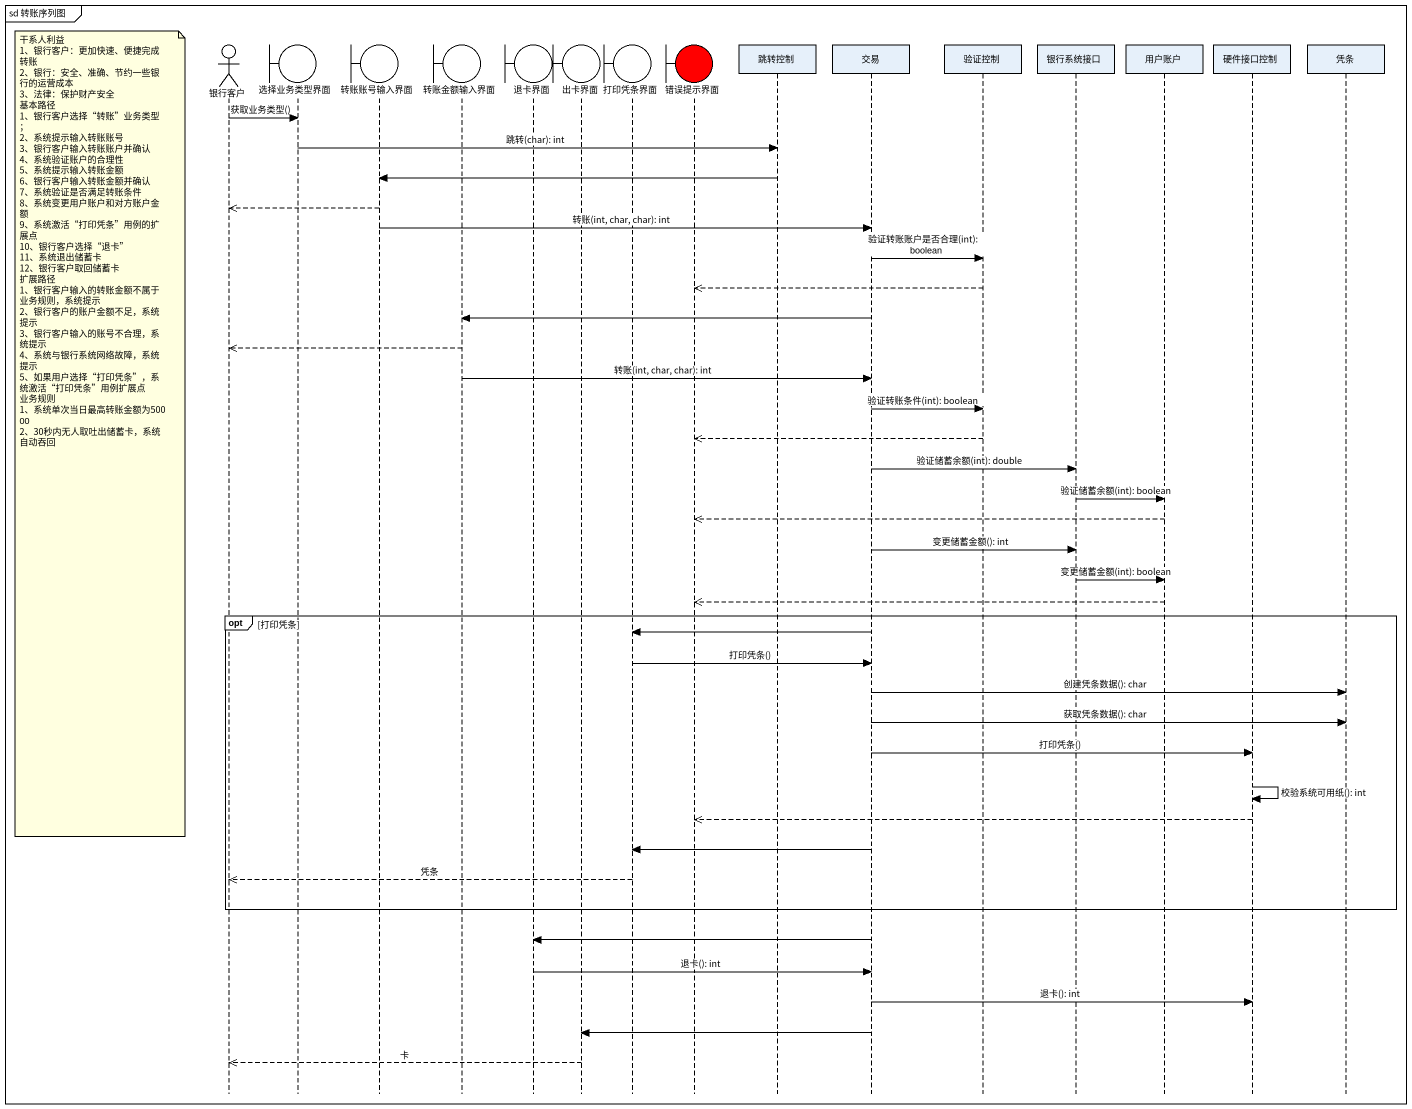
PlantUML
@startuml
mainframe sd 转账序列图
hide footbox
actor 银行客户
boundary 选择业务类型界面
boundary 转账账号输入界面
boundary 转账金额输入界面
boundary 退卡界面
boundary 出卡界面
boundary 打印凭条界面
boundary 错误提示界面 #FF0000
participant 跳转控制
participant 交易
participant 验证控制
participant 银行系统接口
participant 用户账户
participant 硬件接口控制
participant 凭条

银行客户 -> 选择业务类型界面 : 获取业务类型()
选择业务类型界面 -> 跳转控制 : 跳转(char): int
跳转控制 -> 转账账号输入界面
转账账号输入界面 -->> 银行客户
转账账号输入界面 -> 交易 : 转账(int, char, char): int
交易 -> 验证控制 : 验证转账账户是否合理(int): boolean
验证控制 -->> 错误提示界面
交易 -> 转账金额输入界面
转账金额输入界面 -->> 银行客户
转账金额输入界面 -> 交易 : 转账(int, char, char): int
交易 -> 验证控制 : 验证转账条件(int): boolean
note left of 银行客户
  干系人利益
  1、银行客户：更加快速、便捷完成转账
  2、银行：安全、准确、节约一些银行的运营成本
  3、法律：保护财产安全
  基本路径
  1、银行客户选择“转账”业务类型；
  2、系统提示输入转账账号
  3、银行客户输入转账账户并确认
  4、系统验证账户的合理性
  5、系统提示输入转账金额
  6、银行客户输入转账金额并确认
  7、系统验证是否满足转账条件
  8、系统变更用户账户和对方账户金额
  9、系统激活“打印凭条”用例的扩展点
  10、银行客户选择“退卡”
  11、系统退出储蓄卡
  12、银行客户取回储蓄卡
  扩展路径
  1、银行客户输入的转账金额不属于业务规则，系统提示
  2、银行客户的账户金额不足，系统提示
  3、银行客户输入的账号不合理，系统提示
  4、系统与银行系统网络故障，系统提示
  5、如果用户选择“打印凭条”，系统激活“打印凭条”用例扩展点
  业务规则
  1、系统单次当日最高转账金额为50000
  2、30秒内无人取吐出储蓄卡，系统自动吞回
end note
验证控制 -->> 错误提示界面
交易 -> 银行系统接口 : 验证储蓄余额(int): double
银行系统接口 -> 用户账户 : 验证储蓄余额(int): boolean
用户账户 -->> 错误提示界面
交易 -> 银行系统接口 : 变更储蓄金额(): int
银行系统接口 -> 用户账户 : 变更储蓄金额(int): boolean
用户账户 -->> 错误提示界面
opt 打印凭条
  交易 -> 打印凭条界面
  打印凭条界面 -> 交易 : 打印凭条()
  交易 -> 凭条 : 创建凭条数据(): char
  交易 -> 凭条 : 获取凭条数据(): char
  交易 -> 硬件接口控制 : 打印凭条()
  硬件接口控制 -> 硬件接口控制 : 校验系统可用纸(): int
  硬件接口控制 -->> 错误提示界面
  交易 -> 打印凭条界面
  打印凭条界面 -->> 银行客户 : 凭条
end
交易 -> 退卡界面
退卡界面 -> 交易 : 退卡(): int
交易 -> 硬件接口控制 : 退卡(): int
交易 -> 出卡界面
出卡界面 -->> 银行客户 : 卡
@enduml
